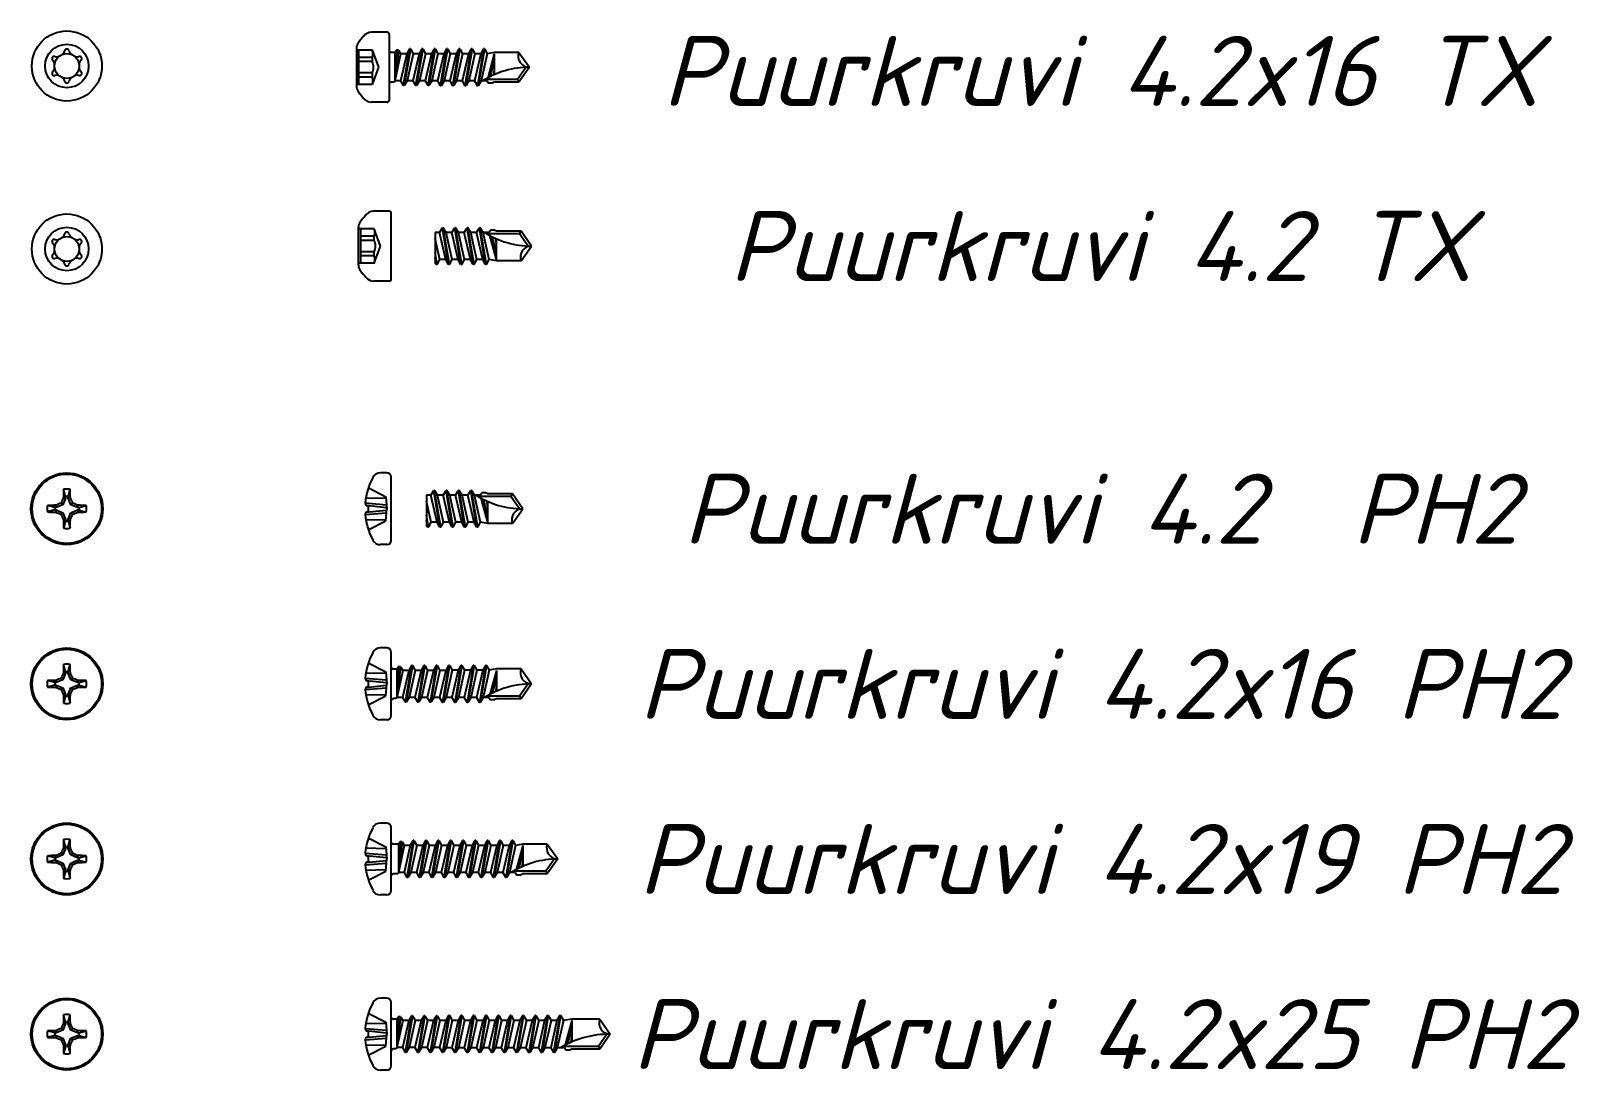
# Model space of a CAD drawing. Header units: millimetres. Extents: x -29692 to 34729, y -8412 to 43293.
# Drawn here: x -16569 to -16392.1, y 3672.6 to 3791.3 of the extents above; entities that cross this region are included whole.
import ezdxf

# ---------------------------------------------------------------- set-up
doc = ezdxf.new("R2010")
doc.units = ezdxf.units.MM
doc.layers.add('_0_004_Текст_01', color=7, linetype='Continuous', lineweight=18)
doc.styles.add('Malmerk_DZ_4', font='isocpeui.ttf', dxfattribs={"height": 4})

# ---------------------------------------------------------------- blocks, each defined once
blk = doc.blocks.new('*U1018')
at = {"color": 0, "linetype": 'ByBlock', "lineweight": -2}
for p, q in [((-0.25, 4), (-2.03, 4)), ((0, -3.75), (0, 3.75)), ((-3.75, -2.15), (-3.75, 2.15)), ((5.51, 1.54), (5.83, 2.1)), ((6.54, -2.1), (5.83, 2.1)), ((5.93, 2.1), (5.83, 2.1)), ((6.64, -2.1), (5.93, 2.1)), ((6.26, 1.54), (5.93, 2.1)), ((6.92, 1.54), (7.24, 2.1)), ((7.95, -2.1), (7.24, 2.1)), ((7.34, 2.1), (7.24, 2.1)), ((8.05, -2.1), (7.34, 2.1)), ((7.67, 1.54), (7.34, 2.1)), ((8.33, 1.54), (8.65, 2.1)), ((9.36, -2.1), (8.65, 2.1)), ((8.75, 2.1), (8.65, 2.1)), ((9.46, -2.1), (8.75, 2.1)), ((9.08, 1.54), (8.75, 2.1)), ((9.74, 1.54), (10.06, 2.1)), ((10.16, 2.1), (10.06, 2.1)), ((10.77, -2.1), (10.06, 2.1)), ((10.87, -2.1), (10.16, 2.1)), ((10.49, 1.54), (10.16, 2.1)), ((11.15, 1.54), (11.31, 1.82)), ((11.74, 1.82), (11.31, 1.82)), ((12, 1.69), (11.74, 1.82)), ((5.51, 1.54), (5, 1.54)), ((5, 1.54), (5, -1.88)), ((5.2, 0), (5, 0.87)), ((5.55, -1.54), (5.2, 0)), ((6.22, -1.54), (5.51, 1.54)), ((6.92, 1.54), (6.26, 1.54)), ((6.61, 0), (6.26, 1.54)), ((6.96, -1.54), (6.61, 0)), ((7.63, -1.54), (6.92, 1.54)), ((8.02, 0), (7.67, 1.54)), ((8.33, 1.54), (7.67, 1.54)), ((8.37, -1.54), (8.02, 0)), ((9.04, -1.54), (8.33, 1.54)), ((9.74, 1.54), (9.08, 1.54)), ((9.43, 0), (9.08, 1.54)), ((9.78, -1.54), (9.43, 0)), ((10.45, -1.54), (9.74, 1.54)), ((11.15, 1.54), (10.49, 1.54)), ((10.84, 0), (10.49, 1.54)), ((11.19, -1.54), (10.84, 0)), ((14.65, 1.39), (10.94, 1.39)), ((12, -1.53), (11.24, 1.22)), ((12, -0.74), (11.51, 1.07)), ((12, 0.25), (11.89, 0.89)), ((14.81, 1.69), (12, 1.69)), ((12, -1.53), (12, 0.84)), ((14.65, 1.39), (14.81, 1.69)), ((15.63, 0), (14.65, 1.39)), ((16, 0), (14.81, 1.69)), ((14.81, -1.69), (16, 0)), ((5.23, -2.1), (5, -0.74)), ((5.13, -2.1), (5, -1.33)), ((5.23, -2.1), (5.55, -1.54)), ((6.22, -1.54), (5.55, -1.54)), ((6.54, -2.1), (6.22, -1.54)), ((6.64, -2.1), (6.96, -1.54)), ((7.63, -1.54), (6.96, -1.54)), ((7.95, -2.1), (7.63, -1.54)), ((8.05, -2.1), (8.37, -1.54)), ((9.04, -1.54), (8.37, -1.54)), ((9.36, -2.1), (9.04, -1.54)), ((9.46, -2.1), (9.78, -1.54)), ((10.45, -1.54), (9.78, -1.54)), ((10.77, -2.1), (10.45, -1.54)), ((10.87, -2.1), (11.19, -1.54)), ((12, -1.69), (11.19, -1.54)), ((14.81, -1.69), (12, -1.69)), ((5.13, -2.1), (5, -1.88)), ((5.23, -2.1), (5.13, -2.1)), ((6.64, -2.1), (6.54, -2.1)), ((8.05, -2.1), (7.95, -2.1)), ((9.46, -2.1), (9.36, -2.1)), ((10.87, -2.1), (10.77, -2.1)), ((-0.25, -4), (-2.03, -4))]:
    blk.add_line(p, q, dxfattribs=at)
at = {"color": 0, "linetype": 'ByBlock', "lineweight": -2, "ltscale": 0.3}
for p, q in [((-1.95, 1.97), (-3.75, 1.97)), ((-3.5, -1.97), (-3.5, 1.97)), ((-1.23, 0), (-1.95, 1.97)), ((-1.95, 1.12), (-3.5, 1.12)), ((-1.95, 0.64), (-3.5, 0.64)), ((-1.95, 0.64), (-1.95, 1.12)), ((-1.95, -1.97), (-1.23, 0)), ((-1.95, -0.64), (-3.5, -0.64)), ((-1.95, -1.12), (-3.5, -1.12)), ((-1.95, -1.12), (-1.95, -0.64)), ((-1.95, -1.97), (-3.75, -1.97))]:
    blk.add_line(p, q, dxfattribs=at)
at = {"color": 0, "linetype": 'ByBlock', "lineweight": -2}
for centre, radius, start, end in [((19.43, -14.91), 28.99, 140.4493, 142.4273), ((-1.98, 2.81), 1.19, 92.302, 141.9042), ((-0.25, 3.75), 0.25, 0, 90), ((-2.75, 2.15), 1, 142.4273, 180), ((15.98, 9.83), 9.83, 237.4881, 270.1078), ((15.99, -1.26), 1.26, 89.6554, 200.0267), ((-2.75, -2.15), 1, 180, 217.5727), ((19.43, 14.91), 28.99, 217.5727, 219.5507), ((-1.98, -2.81), 1.19, 218.0958, 267.698), ((-0.25, -3.75), 0.25, 270, 0)]:
    blk.add_arc(centre, radius, start, end, dxfattribs=at)
at = {"color": 0, "linetype": 'ByBlock', "lineweight": -2, "ltscale": 0.3}
for centre, radius, start, end in [((-3.12, 1.55), 1.25, 340, 20), ((-3.19, 0), 1.4, 332.7652, 27.2348), ((-3.12, -1.55), 1.25, 340, 20)]:
    blk.add_arc(centre, radius, start, end, dxfattribs=at)
blk = doc.blocks.new('*U1019')
at = {"color": 0, "linetype": 'ByBlock', "lineweight": -2}
for p, q in [((-0.5, 4.1), (-1.24, 4.1)), ((0, -3.6), (0, 3.6)), ((4.52, 1.54), (4.84, 2.1)), ((5.55, -2.1), (4.84, 2.1)), ((4.94, 2.1), (4.84, 2.1)), ((5.65, -2.1), (4.94, 2.1)), ((5.26, 1.54), (4.94, 2.1)), ((5.93, 1.54), (6.25, 2.1)), ((6.96, -2.1), (6.25, 2.1)), ((6.35, 2.1), (6.25, 2.1)), ((7.06, -2.1), (6.35, 2.1)), ((6.67, 1.54), (6.35, 2.1)), ((7.34, 1.54), (7.66, 2.1)), ((8.37, -2.1), (7.66, 2.1)), ((7.76, 2.1), (7.66, 2.1)), ((8.47, -2.1), (7.76, 2.1)), ((8.08, 1.54), (7.76, 2.1)), ((8.75, 1.54), (9.07, 2.1)), ((9.17, 2.1), (9.07, 2.1)), ((9.78, -2.1), (9.07, 2.1)), ((9.88, -2.1), (9.17, 2.1)), ((9.49, 1.54), (9.17, 2.1)), ((10.16, 1.54), (10.32, 1.82)), ((10.74, 1.82), (10.32, 1.82)), ((11.01, 1.69), (10.74, 1.82)), ((-2.63, 0.37), (-2.63, -0.37)), ((4.52, 1.54), (4.01, 1.54)), ((4.01, 1.54), (4.01, -1.88)), ((4.21, 0), (4.01, 0.87)), ((4.56, -1.54), (4.21, 0)), ((5.22, -1.54), (4.52, 1.54)), ((5.93, 1.54), (5.26, 1.54)), ((5.62, 0), (5.26, 1.54)), ((5.97, -1.54), (5.62, 0)), ((6.63, -1.54), (5.93, 1.54)), ((7.03, 0), (6.67, 1.54)), ((7.34, 1.54), (6.67, 1.54)), ((7.38, -1.54), (7.03, 0)), ((8.04, -1.54), (7.34, 1.54)), ((8.75, 1.54), (8.08, 1.54)), ((8.44, 0), (8.08, 1.54)), ((8.79, -1.54), (8.44, 0)), ((9.45, -1.54), (8.75, 1.54)), ((10.16, 1.54), (9.49, 1.54)), ((9.85, 0), (9.49, 1.54)), ((10.2, -1.54), (9.85, 0)), ((13.66, 1.39), (9.95, 1.39)), ((11.01, -1.53), (10.25, 1.22)), ((11.01, -0.74), (10.52, 1.07)), ((11.01, 0.25), (10.9, 0.89)), ((13.82, 1.69), (11.01, 1.69)), ((11.01, -1.53), (11.01, 0.84)), ((13.66, 1.39), (13.82, 1.69)), ((14.64, 0), (13.66, 1.39)), ((15.01, 0), (13.82, 1.69)), ((13.82, -1.69), (15.01, 0)), ((4.24, -2.1), (4.01, -0.74)), ((4.14, -2.1), (4.01, -1.33)), ((4.24, -2.1), (4.56, -1.54)), ((5.22, -1.54), (4.56, -1.54)), ((5.55, -2.1), (5.22, -1.54)), ((5.65, -2.1), (5.97, -1.54)), ((6.63, -1.54), (5.97, -1.54)), ((6.96, -2.1), (6.63, -1.54)), ((7.06, -2.1), (7.38, -1.54)), ((8.04, -1.54), (7.38, -1.54)), ((8.37, -2.1), (8.04, -1.54)), ((8.47, -2.1), (8.79, -1.54)), ((9.45, -1.54), (8.79, -1.54)), ((9.78, -2.1), (9.45, -1.54)), ((9.88, -2.1), (10.2, -1.54)), ((11.01, -1.69), (10.2, -1.54)), ((13.82, -1.69), (11.01, -1.69)), ((4.14, -2.1), (4.01, -1.88)), ((4.24, -2.1), (4.14, -2.1)), ((5.65, -2.1), (5.55, -2.1)), ((7.06, -2.1), (6.96, -2.1)), ((8.47, -2.1), (8.37, -2.1)), ((9.88, -2.1), (9.78, -2.1)), ((-0.5, -4.1), (-1.24, -4.1))]:
    blk.add_line(p, q, dxfattribs=at)
at = {"color": 0, "linetype": 'ByBlock', "lineweight": -2, "ltscale": 0.3}
for p, q in [((-2.63, 2.41), (-0.63, 1.38)), ((-3, 0.66), (-0.56, 0.46)), ((-2.92, 1.26), (-0.61, 1.21)), ((-2.9, 0.4), (-0.54, 0.16)), ((-0.63, 1.38), (-0.53, 0)), ((-0.63, -1.38), (-0.53, 0)), ((-3, -0.66), (-0.56, -0.46)), ((-2.92, -1.26), (-0.61, -1.21)), ((-2.9, -0.4), (-0.54, -0.16)), ((-2.63, -2.41), (-0.63, -1.38))]:
    blk.add_line(p, q, dxfattribs=at)
at = {"color": 0, "linetype": 'ByBlock', "lineweight": -2, "flags": 128}
for points in [[(-2.9, 0.4), (-2.87, 0.39), (-2.85, 0.39), (-2.82, 0.39), (-2.78, 0.38), (-2.75, 0.38), (-2.71, 0.38), (-2.67, 0.37), (-2.63, 0.37)], [(-2.63, -0.37), (-2.67, -0.37), (-2.71, -0.38), (-2.75, -0.38), (-2.78, -0.38), (-2.82, -0.39), (-2.85, -0.39), (-2.87, -0.39), (-2.9, -0.4)]]:
    blk.add_lwpolyline(points, dxfattribs=at)
at = {"color": 0, "linetype": 'ByBlock', "lineweight": -2}
for centre, radius, start, end in [((4.44, 0), 7.46, 151.3405, 174.9519), ((-1.24, 3.1), 1, 90, 151.3405), ((-0.5, 3.6), 0.5, 0, 90), ((-2.51, 0.69), 0.485, 183.6593, 217.0848), ((14.99, 9.83), 9.83, 237.4881, 270.1078), ((15, -1.26), 1.26, 89.6554, 200.0267), ((-2.51, -0.69), 0.485, 142.9152, 176.3407), ((4.44, 0), 7.46, 185.0481, 208.6595), ((-1.24, -3.1), 1, 208.6595, 270), ((-0.5, -3.6), 0.5, 270, 0)]:
    blk.add_arc(centre, radius, start, end, dxfattribs=at)
blk = doc.blocks.new('*U1021')
at = {"color": 0, "linetype": 'ByBlock', "lineweight": -2}
for p, q in [((-0.14, 1.38), (-0.37, 2.22)), ((-1.38, 0.14), (-2.22, 0.37)), ((-1.21, 0.14), (-1.38, 0.14)), ((-1.21, 0.14), (-1.26, 0.4)), ((-0.46, 0.46), (-1.21, 0.14)), ((-0.46, 0.46), (-0.66, 0.66)), ((-0.14, 1.21), (-0.46, 0.46)), ((-0.14, 1.21), (-0.4, 1.26)), ((-0.14, 1.38), (-0.14, 1.21)), ((0.14, 1.21), (0.14, 1.38)), ((0.14, 1.21), (0.4, 1.26)), ((0.46, 0.46), (0.14, 1.21)), ((0.46, 0.46), (0.66, 0.66)), ((1.21, 0.14), (0.46, 0.46)), ((1.21, 0.14), (1.26, 0.4)), ((1.38, 0.14), (1.21, 0.14)), ((1.38, 0.14), (2.22, 0.37)), ((-1.38, -0.14), (-2.22, -0.37)), ((-1.38, -0.14), (-1.21, -0.14)), ((-1.21, -0.14), (-1.26, -0.4)), ((-1.21, -0.14), (-0.46, -0.46)), ((-0.46, -0.46), (-0.66, -0.66)), ((-0.46, -0.46), (-0.14, -1.21)), ((-0.14, -1.21), (-0.4, -1.26)), ((-0.14, -1.21), (-0.14, -1.38)), ((0.14, -1.21), (0.46, -0.46)), ((0.14, -1.21), (0.4, -1.26)), ((0.14, -1.38), (0.14, -1.21)), ((0.14, -1.38), (0.37, -2.22)), ((0.46, -0.46), (1.21, -0.14)), ((0.46, -0.46), (0.66, -0.66)), ((1.21, -0.14), (1.26, -0.4)), ((1.21, -0.14), (1.38, -0.14))]:
    blk.add_line(p, q, dxfattribs=at)
at = {"color": 0, "linetype": 'ByBlock', "lineweight": -2, "flags": 128}
for points in [[(0.14, 1.38), (0.26, 1.8), (0.37, 2.22)], [(-0.14, -1.38), (-0.26, -1.8), (-0.37, -2.22)], [(1.38, -0.14), (1.8, -0.26), (2.22, -0.37)]]:
    blk.add_lwpolyline(points, dxfattribs=at)
at = {"color": 0, "linetype": 'ByBlock', "lineweight": -2}
for radius in [4.1, 3.96]:
    blk.add_circle((0, 0), radius, dxfattribs=at)
for centre, radius, start, end in [((53.19, 0.13), 53.6, 177.7657, 178.7884), ((0, 0), 2.25, 80.5721, 99.4279), ((-53.19, 0.13), 53.6, 1.2116, 2.2343), ((0, 0), 2.25, 170.5721, 189.4279), ((-0.13, -53.19), 53.6, 91.2116, 92.2343), ((0, 0), 1.39, 174.0274, 185.9726), ((22.37, -54.04), 59.34, 112.8358, 113.4727), ((54.04, -22.37), 59.34, 156.5273, 157.1642), ((0, 0), 1.39, 84.0274, 95.9726), ((-54.04, -22.37), 59.34, 22.8358, 23.4727), ((-22.37, -54.04), 59.34, 66.5273, 67.1642), ((0.13, -53.19), 53.6, 87.7657, 88.7884), ((0, 0), 1.39, 354.0274, 5.9726), ((0, 0), 2.25, 350.5721, 9.4279), ((-0.13, 53.19), 53.6, 267.7657, 268.7884), ((22.37, 54.04), 59.34, 246.5273, 247.1642), ((54.04, 22.37), 59.34, 202.8358, 203.4727), ((53.19, -0.13), 53.6, 181.2116, 182.2343), ((0, 0), 1.39, 264.0274, 275.9726), ((-53.19, -0.13), 53.6, 357.7657, 358.7884), ((-54.04, 22.37), 59.34, 336.5273, 337.1642), ((-22.37, 54.04), 59.34, 292.8358, 293.4727), ((0.13, 53.19), 53.6, 271.2116, 272.2343), ((0, 0), 2.25, 260.5721, 279.4279)]:
    blk.add_arc(centre, radius, start, end, dxfattribs=at)
blk = doc.blocks.new('*U1020')
at = {"color": 0, "linetype": 'ByBlock', "lineweight": -2}
for p, q in [((-0.5, 4.1), (-1.24, 4.1)), ((0, -3.6), (0, 3.6)), ((1.06, 1.96), (0.64, -1.54)), ((0.8, 1.96), (0.64, -1.54)), ((0.8, 1.96), (0.64, 1.68)), ((1.06, 1.96), (0.8, 1.96)), ((1.06, 1.96), (1.3, 1.54)), ((2.31, 2.1), (1.6, -2.1)), ((2.41, 2.1), (1.7, -2.1)), ((2.31, 2.1), (1.99, 1.54)), ((2.41, 2.1), (2.31, 2.1)), ((2.41, 2.1), (2.73, 1.54)), ((3.72, 2.1), (3.01, -2.1)), ((3.82, 2.1), (3.11, -2.1)), ((3.72, 2.1), (3.4, 1.54)), ((3.82, 2.1), (3.72, 2.1)), ((3.82, 2.1), (4.14, 1.54)), ((5.13, 2.1), (4.42, -2.1)), ((5.23, 2.1), (4.52, -2.1)), ((5.13, 2.1), (4.81, 1.54)), ((5.23, 2.1), (5.13, 2.1)), ((5.23, 2.1), (5.55, 1.54)), ((6.54, 2.11), (5.83, -2.11)), ((6.64, 2.11), (5.93, -2.11)), ((6.54, 2.11), (6.22, 1.54)), ((6.64, 2.11), (6.54, 2.11)), ((6.64, 2.11), (6.96, 1.55)), ((7.95, 2.11), (7.24, -2.11)), ((8.05, 2.11), (7.34, -2.11)), ((7.95, 2.11), (7.63, 1.55)), ((8.05, 2.11), (7.95, 2.11)), ((8.05, 2.11), (8.37, 1.55)), ((9.36, 2.11), (8.65, -2.11)), ((9.46, 2.11), (8.75, -2.11)), ((9.36, 2.11), (9.04, 1.55)), ((9.46, 2.11), (9.36, 2.11)), ((9.46, 2.11), (9.78, 1.55)), ((10.77, 2.11), (10.06, -2.11)), ((10.87, 2.11), (10.16, -2.11)), ((10.77, 2.11), (10.45, 1.55)), ((10.87, 2.11), (10.77, 2.11)), ((10.87, 2.11), (11.19, 1.55)), ((-2.63, 0.37), (-2.63, -0.37)), ((0.64, 1.68), (0.2, 1.68)), ((0.64, 1.68), (0.64, -1.54)), ((1.3, 1.54), (0.64, -1.54)), ((1.99, 1.54), (1.28, -1.54)), ((1.99, 1.54), (1.32, 1.54)), ((2.73, 1.54), (2.38, 0)), ((3.4, 1.54), (2.69, -1.54)), ((3.4, 1.54), (2.73, 1.54)), ((4.14, 1.54), (3.79, 0)), ((4.81, 1.54), (4.1, -1.54)), ((4.81, 1.54), (4.14, 1.54)), ((5.55, 1.54), (5.2, 0)), ((6.22, 1.54), (5.51, -1.54)), ((6.22, 1.54), (5.55, 1.54)), ((6.61, 0), (6.26, -1.55)), ((6.96, 1.55), (6.61, 0)), ((7.63, 1.55), (6.92, -1.55)), ((7.63, 1.55), (6.96, 1.55)), ((8.02, 0), (7.67, -1.55)), ((8.37, 1.55), (8.02, 0)), ((9.04, 1.55), (8.33, -1.55)), ((9.04, 1.55), (8.37, 1.55)), ((9.43, 0), (9.08, -1.55)), ((9.78, 1.55), (9.43, 0)), ((10.45, 1.55), (9.74, -1.55)), ((10.45, 1.55), (9.78, 1.55)), ((10.84, 0), (10.49, -1.55)), ((11.19, 1.55), (10.84, 0)), ((12, 1.7), (11.19, 1.55)), ((12, 1.54), (11.24, -1.23)), ((12, 0.74), (11.51, -1.08)), ((14.81, 1.7), (12, 1.7)), ((12, 1.54), (12, -0.85)), ((15.63, 0), (14.65, -1.4)), ((14.81, 1.7), (16, 0)), ((16, 0), (14.81, -1.7)), ((0.55, -1.68), (0.2, -1.68)), ((0.64, -1.54), (0.55, -1.68)), ((1.28, -1.54), (0.62, -1.54)), ((1.28, -1.54), (1.6, -2.1)), ((2.03, -1.54), (1.7, -2.1)), ((2.38, 0), (2.03, -1.54)), ((2.69, -1.54), (2.03, -1.54)), ((2.69, -1.54), (3.01, -2.1)), ((3.44, -1.54), (3.11, -2.1)), ((3.79, 0), (3.44, -1.54)), ((4.1, -1.54), (3.44, -1.54)), ((4.1, -1.54), (4.42, -2.1)), ((4.85, -1.54), (4.52, -2.1)), ((5.2, 0), (4.85, -1.54)), ((5.51, -1.54), (4.85, -1.54)), ((5.51, -1.54), (5.83, -2.11)), ((6.26, -1.55), (5.93, -2.11)), ((6.92, -1.55), (6.26, -1.55)), ((6.92, -1.55), (7.24, -2.11)), ((7.67, -1.55), (7.34, -2.11)), ((8.33, -1.55), (7.67, -1.55)), ((8.33, -1.55), (8.65, -2.11)), ((9.08, -1.55), (8.75, -2.11)), ((9.74, -1.55), (9.08, -1.55)), ((9.74, -1.55), (10.06, -2.11)), ((10.49, -1.55), (10.16, -2.11)), ((11.15, -1.55), (10.49, -1.55)), ((14.65, -1.4), (10.94, -1.4)), ((11.15, -1.55), (11.31, -1.83)), ((12, -1.7), (11.74, -1.83)), ((12, -0.25), (11.89, -0.9)), ((14.81, -1.7), (12, -1.7)), ((14.65, -1.4), (14.81, -1.7)), ((1.7, -2.1), (1.6, -2.1)), ((3.11, -2.1), (3.01, -2.1)), ((4.52, -2.1), (4.42, -2.1)), ((5.93, -2.11), (5.83, -2.11)), ((7.34, -2.11), (7.24, -2.11)), ((8.75, -2.11), (8.65, -2.11)), ((10.16, -2.11), (10.06, -2.11)), ((11.74, -1.83), (11.31, -1.83)), ((-0.5, -4.1), (-1.24, -4.1))]:
    blk.add_line(p, q, dxfattribs=at)
at = {"color": 0, "linetype": 'ByBlock', "lineweight": -2, "ltscale": 0.3}
for p, q in [((-2.63, 2.41), (-0.63, 1.38)), ((-3, 0.66), (-0.56, 0.46)), ((-2.92, 1.26), (-0.61, 1.21)), ((-2.9, 0.4), (-0.54, 0.16)), ((-0.63, 1.38), (-0.53, 0)), ((-0.63, -1.38), (-0.53, 0)), ((-3, -0.66), (-0.56, -0.46)), ((-2.92, -1.26), (-0.61, -1.21)), ((-2.9, -0.4), (-0.54, -0.16)), ((-2.63, -2.41), (-0.63, -1.38))]:
    blk.add_line(p, q, dxfattribs=at)
at = {"color": 0, "linetype": 'ByBlock', "lineweight": -2, "flags": 128}
for points in [[(-2.9, 0.4), (-2.87, 0.39), (-2.85, 0.39), (-2.82, 0.39), (-2.78, 0.38), (-2.75, 0.38), (-2.71, 0.38), (-2.67, 0.37), (-2.63, 0.37)], [(-2.63, -0.37), (-2.67, -0.37), (-2.71, -0.38), (-2.75, -0.38), (-2.78, -0.38), (-2.82, -0.39), (-2.85, -0.39), (-2.87, -0.39), (-2.9, -0.4)]]:
    blk.add_lwpolyline(points, dxfattribs=at)
at = {"color": 0, "linetype": 'ByBlock', "lineweight": -2}
for centre, radius, start, end in [((4.44, 0), 7.46, 151.3405, 174.9519), ((-1.24, 3.1), 1, 90, 151.3405), ((-0.5, 3.6), 0.5, 0, 90), ((0.2, 1.89), 0.2, 180, 270), ((-2.51, 0.69), 0.485, 183.6593, 217.0848), ((16, 1.27), 1.27, 160, 270), ((-2.51, -0.69), 0.485, 142.9152, 176.3407), ((4.44, 0), 7.46, 185.0481, 208.6595), ((0.2, -1.89), 0.2, 90, 180), ((16, -9.84), 9.84, 90, 122.6034), ((-1.24, -3.1), 1, 208.6595, 270), ((-0.5, -3.6), 0.5, 270, 0)]:
    blk.add_arc(centre, radius, start, end, dxfattribs=at)
blk = doc.blocks.new('Puurkruvi 4.2x19 PH2')
at = {"color": 0, "linetype": 'ByBlock', "lineweight": -2}
for p, q in [((-0.5, 4.1), (-1.24, 4.1)), ((0, -3.6), (0, 3.6)), ((1.24, 1.96), (0.82, -1.54)), ((0.98, 1.96), (0.82, -1.54)), ((0.98, 1.96), (0.82, 1.69)), ((1.24, 1.96), (0.98, 1.96)), ((1.24, 1.96), (1.48, 1.54)), ((2.49, 2.1), (1.78, -2.1)), ((2.59, 2.1), (1.88, -2.1)), ((2.49, 2.1), (2.17, 1.54)), ((2.59, 2.1), (2.49, 2.1)), ((2.59, 2.1), (2.91, 1.54)), ((3.9, 2.1), (3.19, -2.1)), ((4, 2.1), (3.29, -2.1)), ((3.9, 2.1), (3.58, 1.54)), ((4, 2.1), (3.9, 2.1)), ((4, 2.1), (4.32, 1.54)), ((5.31, 2.1), (4.6, -2.1)), ((5.41, 2.1), (4.7, -2.1)), ((5.31, 2.1), (4.99, 1.54)), ((5.41, 2.1), (5.31, 2.1)), ((5.41, 2.1), (5.73, 1.54)), ((6.72, 2.11), (6.01, -2.11)), ((6.82, 2.11), (6.11, -2.11)), ((6.72, 2.11), (6.4, 1.54)), ((6.82, 2.11), (6.72, 2.11)), ((6.82, 2.11), (7.14, 1.55)), ((8.13, 2.11), (7.42, -2.11)), ((8.23, 2.11), (7.52, -2.11)), ((8.13, 2.11), (7.81, 1.55)), ((8.23, 2.11), (8.13, 2.11)), ((8.23, 2.11), (8.55, 1.55)), ((9.54, 2.11), (8.83, -2.11)), ((9.64, 2.11), (8.93, -2.11)), ((9.54, 2.11), (9.22, 1.55)), ((9.64, 2.11), (9.54, 2.11)), ((9.64, 2.11), (9.96, 1.55)), ((10.95, 2.11), (10.24, -2.11)), ((11.05, 2.11), (10.34, -2.11)), ((10.95, 2.11), (10.63, 1.55)), ((11.05, 2.11), (10.95, 2.11)), ((11.05, 2.11), (11.37, 1.55)), ((12.36, 2.11), (11.65, -2.11)), ((12.46, 2.11), (11.75, -2.11)), ((12.36, 2.11), (12.04, 1.55)), ((12.46, 2.11), (12.36, 2.11)), ((12.46, 2.11), (12.78, 1.55)), ((13.77, 2.11), (13.06, -2.11)), ((13.87, 2.11), (13.16, -2.11)), ((13.77, 2.11), (13.45, 1.55)), ((13.87, 2.11), (13.77, 2.11)), ((13.87, 2.11), (14.19, 1.55)), ((-2.63, 0.37), (-2.63, -0.37)), ((0.82, 1.69), (0.2, 1.69)), ((0.82, 1.69), (0.82, -1.54)), ((1.48, 1.54), (0.82, -1.54)), ((2.17, 1.54), (1.46, -1.54)), ((2.17, 1.54), (1.48, 1.54)), ((2.91, 1.54), (2.21, -1.54)), ((3.58, 1.54), (2.87, -1.54)), ((3.58, 1.54), (2.91, 1.54)), ((4.32, 1.54), (3.62, -1.54)), ((4.99, 1.54), (4.28, -1.54)), ((4.99, 1.54), (4.32, 1.54)), ((5.73, 1.54), (5.03, -1.54)), ((6.4, 1.54), (5.69, -1.54)), ((6.4, 1.54), (5.73, 1.54)), ((7.14, 1.55), (6.44, -1.55)), ((7.81, 1.55), (7.1, -1.55)), ((7.81, 1.55), (7.14, 1.55)), ((8.55, 1.55), (7.85, -1.55)), ((9.22, 1.55), (8.51, -1.55)), ((9.22, 1.55), (8.55, 1.55)), ((9.96, 1.55), (9.26, -1.55)), ((10.63, 1.55), (9.92, -1.55)), ((10.63, 1.55), (9.96, 1.55)), ((11.37, 1.55), (10.67, -1.55)), ((12.04, 1.55), (11.33, -1.55)), ((12.04, 1.55), (11.37, 1.55)), ((12.78, 1.55), (12.08, -1.55)), ((13.45, 1.55), (12.74, -1.55)), ((13.45, 1.55), (12.78, 1.55)), ((13.84, 0), (13.49, -1.55)), ((14.19, 1.55), (13.84, 0)), ((15, 1.7), (14.19, 1.55)), ((15, 1.54), (14.24, -1.23)), ((15, 0.74), (14.51, -1.08)), ((17.81, 1.7), (15, 1.7)), ((15, 1.54), (15, -0.85)), ((18.63, 0), (17.65, -1.4)), ((17.81, 1.7), (19, 0)), ((19, 0), (17.81, -1.7)), ((0.73, -1.68), (0.2, -1.68)), ((0.82, -1.54), (0.73, -1.68)), ((1.46, -1.54), (0.82, -1.54)), ((1.46, -1.54), (1.78, -2.1)), ((2.21, -1.54), (1.88, -2.1)), ((2.87, -1.54), (2.21, -1.54)), ((2.87, -1.54), (3.19, -2.1)), ((3.62, -1.54), (3.29, -2.1)), ((4.28, -1.54), (3.62, -1.54)), ((4.28, -1.54), (4.6, -2.1)), ((5.03, -1.54), (4.7, -2.1)), ((5.69, -1.54), (5.03, -1.54)), ((5.69, -1.54), (6.01, -2.11)), ((6.44, -1.55), (6.11, -2.11)), ((7.1, -1.55), (6.44, -1.55)), ((7.1, -1.55), (7.42, -2.11)), ((7.85, -1.55), (7.52, -2.11)), ((8.51, -1.55), (7.85, -1.55)), ((8.51, -1.55), (8.83, -2.11)), ((9.26, -1.55), (8.93, -2.11)), ((9.92, -1.55), (9.26, -1.55)), ((9.92, -1.55), (10.24, -2.11)), ((10.67, -1.55), (10.34, -2.11)), ((11.33, -1.55), (10.67, -1.55)), ((11.33, -1.55), (11.65, -2.11)), ((12.08, -1.55), (11.75, -2.11)), ((12.74, -1.55), (12.08, -1.55)), ((12.74, -1.55), (13.06, -2.11)), ((13.49, -1.55), (13.16, -2.11)), ((14.15, -1.55), (13.49, -1.55)), ((17.65, -1.4), (13.94, -1.4)), ((14.15, -1.55), (14.31, -1.83)), ((15, -1.7), (14.74, -1.83)), ((15, -0.25), (14.89, -0.9)), ((17.81, -1.7), (15, -1.7)), ((17.65, -1.4), (17.81, -1.7)), ((1.88, -2.1), (1.78, -2.1)), ((3.29, -2.1), (3.19, -2.1)), ((4.7, -2.1), (4.6, -2.1)), ((6.11, -2.11), (6.01, -2.11)), ((7.52, -2.11), (7.42, -2.11)), ((8.93, -2.11), (8.83, -2.11)), ((10.34, -2.11), (10.24, -2.11)), ((11.75, -2.11), (11.65, -2.11)), ((13.16, -2.11), (13.06, -2.11)), ((14.74, -1.83), (14.31, -1.83)), ((-0.5, -4.1), (-1.24, -4.1))]:
    blk.add_line(p, q, dxfattribs=at)
at = {"color": 0, "linetype": 'ByBlock', "lineweight": -2, "ltscale": 0.3}
for p, q in [((-2.63, 2.41), (-0.63, 1.38)), ((-3, 0.66), (-0.56, 0.46)), ((-2.92, 1.26), (-0.61, 1.21)), ((-2.9, 0.4), (-0.54, 0.16)), ((-0.63, 1.38), (-0.53, 0)), ((-0.63, -1.38), (-0.53, 0)), ((-3, -0.66), (-0.56, -0.46)), ((-2.92, -1.26), (-0.61, -1.21)), ((-2.9, -0.4), (-0.54, -0.16)), ((-2.63, -2.41), (-0.63, -1.38))]:
    blk.add_line(p, q, dxfattribs=at)
at = {"color": 0, "linetype": 'ByBlock', "lineweight": -2, "flags": 128}
for points in [[(-2.9, 0.4), (-2.87, 0.39), (-2.85, 0.39), (-2.82, 0.39), (-2.78, 0.38), (-2.75, 0.38), (-2.71, 0.38), (-2.67, 0.37), (-2.63, 0.37)], [(-2.63, -0.37), (-2.67, -0.37), (-2.71, -0.38), (-2.75, -0.38), (-2.78, -0.38), (-2.82, -0.39), (-2.85, -0.39), (-2.87, -0.39), (-2.9, -0.4)]]:
    blk.add_lwpolyline(points, dxfattribs=at)
at = {"color": 0, "linetype": 'ByBlock', "lineweight": -2}
for centre, radius, start, end in [((4.44, 0), 7.46, 151.3405, 174.9519), ((-1.24, 3.1), 1, 90, 151.3405), ((-0.5, 3.6), 0.5, 0, 90), ((0.2, 1.89), 0.2, 180, 270), ((-2.51, 0.69), 0.485, 183.6593, 217.0848), ((19, -9.84), 9.84, 90, 122.6034), ((19, 1.27), 1.27, 160, 270), ((-2.51, -0.69), 0.485, 142.9152, 176.3407), ((4.44, 0), 7.46, 185.0481, 208.6595), ((0.2, -1.89), 0.2, 90, 180), ((-1.24, -3.1), 1, 208.6595, 270), ((-0.5, -3.6), 0.5, 270, 0)]:
    blk.add_arc(centre, radius, start, end, dxfattribs=at)
blk = doc.blocks.new('Puurkruvi 4.2x25 PH2')
at = {"color": 0, "linetype": 'ByBlock', "lineweight": -2}
for p, q in [((-0.5, 4.1), (-1.24, 4.1)), ((0, -3.6), (0, 3.6)), ((1.06, 1.96), (0.64, -1.54)), ((0.8, 1.96), (0.64, -1.54)), ((0.8, 1.96), (0.64, 1.69)), ((1.06, 1.96), (0.8, 1.96)), ((1.06, 1.96), (1.3, 1.54)), ((2.31, 2.1), (1.6, -2.1)), ((2.41, 2.1), (1.7, -2.1)), ((2.31, 2.1), (1.99, 1.54)), ((2.41, 2.1), (2.31, 2.1)), ((2.41, 2.1), (2.73, 1.54)), ((3.72, 2.1), (3.01, -2.1)), ((3.82, 2.1), (3.11, -2.1)), ((3.72, 2.1), (3.4, 1.54)), ((3.82, 2.1), (3.72, 2.1)), ((3.82, 2.1), (4.14, 1.54)), ((5.13, 2.1), (4.42, -2.1)), ((5.23, 2.1), (4.52, -2.1)), ((5.13, 2.1), (4.81, 1.54)), ((5.23, 2.1), (5.13, 2.1)), ((5.23, 2.1), (5.55, 1.54)), ((6.54, 2.11), (5.83, -2.11)), ((6.64, 2.11), (5.93, -2.11)), ((6.54, 2.11), (6.22, 1.54)), ((6.64, 2.11), (6.54, 2.11)), ((6.64, 2.11), (6.96, 1.55)), ((7.95, 2.11), (7.24, -2.11)), ((8.05, 2.11), (7.34, -2.11)), ((7.95, 2.11), (7.63, 1.55)), ((8.05, 2.11), (7.95, 2.11)), ((8.05, 2.11), (8.37, 1.55)), ((9.36, 2.11), (8.65, -2.11)), ((9.46, 2.11), (8.75, -2.11)), ((9.36, 2.11), (9.04, 1.55)), ((9.46, 2.11), (9.36, 2.11)), ((9.46, 2.11), (9.78, 1.55)), ((10.77, 2.11), (10.06, -2.11)), ((10.87, 2.11), (10.16, -2.11)), ((10.77, 2.11), (10.45, 1.55)), ((10.87, 2.11), (10.77, 2.11)), ((10.87, 2.11), (11.19, 1.55)), ((12.18, 2.11), (11.47, -2.11)), ((12.28, 2.11), (11.57, -2.11)), ((12.18, 2.11), (11.86, 1.55)), ((12.28, 2.11), (12.18, 2.11)), ((12.28, 2.11), (12.6, 1.55)), ((13.59, 2.11), (12.88, -2.11)), ((13.69, 2.11), (12.98, -2.11)), ((13.59, 2.11), (13.27, 1.55)), ((13.69, 2.11), (13.59, 2.11)), ((13.69, 2.11), (14.01, 1.55)), ((15, 2.11), (14.29, -2.11)), ((15.1, 2.11), (14.39, -2.11)), ((15, 2.11), (14.68, 1.55)), ((15.1, 2.11), (15, 2.11)), ((15.1, 2.11), (15.42, 1.55)), ((16.41, 2.11), (15.7, -2.11)), ((16.51, 2.11), (15.8, -2.11)), ((16.41, 2.11), (16.09, 1.55)), ((16.51, 2.11), (16.41, 2.11)), ((16.51, 2.11), (16.83, 1.55)), ((17.82, 2.11), (17.11, -2.11)), ((17.92, 2.11), (17.21, -2.11)), ((17.82, 2.11), (17.5, 1.55)), ((17.92, 2.11), (17.82, 2.11)), ((17.92, 2.11), (18.24, 1.55)), ((19.23, 2.11), (18.52, -2.11)), ((19.33, 2.11), (18.62, -2.11)), ((19.23, 2.11), (18.91, 1.55)), ((19.33, 2.11), (19.23, 2.11)), ((19.33, 2.11), (19.65, 1.55)), ((-2.63, 0.37), (-2.63, -0.37)), ((0.64, 1.69), (0.2, 1.69)), ((0.64, 1.69), (0.64, -1.54)), ((1.3, 1.54), (0.64, -1.54)), ((1.99, 1.54), (1.28, -1.54)), ((1.99, 1.54), (1.3, 1.54)), ((2.73, 1.54), (2.03, -1.54)), ((3.4, 1.54), (2.69, -1.54)), ((3.4, 1.54), (2.73, 1.54)), ((4.14, 1.54), (3.44, -1.54)), ((4.81, 1.54), (4.1, -1.54)), ((4.81, 1.54), (4.14, 1.54)), ((5.55, 1.54), (4.85, -1.54)), ((6.22, 1.54), (5.51, -1.54)), ((6.22, 1.54), (5.55, 1.54)), ((6.96, 1.55), (6.26, -1.55)), ((7.63, 1.55), (6.92, -1.55)), ((7.63, 1.55), (6.96, 1.55)), ((8.37, 1.55), (7.67, -1.55)), ((9.04, 1.55), (8.33, -1.55)), ((9.04, 1.55), (8.37, 1.55)), ((9.78, 1.55), (9.08, -1.55)), ((10.45, 1.55), (9.74, -1.55)), ((10.45, 1.55), (9.78, 1.55)), ((11.19, 1.55), (10.49, -1.55)), ((11.86, 1.55), (11.15, -1.55)), ((11.86, 1.55), (11.19, 1.55)), ((12.6, 1.55), (11.9, -1.55)), ((13.27, 1.55), (12.56, -1.55)), ((13.27, 1.55), (12.6, 1.55)), ((14.01, 1.55), (13.31, -1.55)), ((14.68, 1.55), (13.97, -1.55)), ((14.68, 1.55), (14.01, 1.55)), ((15.42, 1.55), (14.72, -1.55)), ((16.09, 1.55), (15.38, -1.55)), ((16.09, 1.55), (15.42, 1.55)), ((16.83, 1.55), (16.13, -1.55)), ((17.5, 1.55), (16.79, -1.55)), ((17.5, 1.55), (16.83, 1.55)), ((18.24, 1.55), (17.54, -1.55)), ((18.91, 1.55), (18.2, -1.55)), ((18.91, 1.55), (18.24, 1.55)), ((19.65, 1.55), (18.95, -1.55)), ((20.61, 1.7), (19.65, 1.55)), ((20.61, 1.54), (19.85, -1.23)), ((20.61, 0.74), (20.12, -1.08)), ((23.81, 1.7), (20.61, 1.7)), ((20.61, 1.54), (20.61, -0.85)), ((24.63, 0), (23.65, -1.4)), ((23.81, 1.7), (25, 0)), ((25, 0), (23.81, -1.7)), ((0.55, -1.69), (0.2, -1.69)), ((0.64, -1.54), (0.55, -1.69)), ((1.28, -1.54), (0.64, -1.54)), ((1.28, -1.54), (1.6, -2.1)), ((2.03, -1.54), (1.7, -2.1)), ((2.69, -1.54), (2.03, -1.54)), ((2.69, -1.54), (3.01, -2.1)), ((3.44, -1.54), (3.11, -2.1)), ((4.1, -1.54), (3.44, -1.54)), ((4.1, -1.54), (4.42, -2.1)), ((4.85, -1.54), (4.52, -2.1)), ((5.51, -1.54), (4.85, -1.54)), ((5.51, -1.54), (5.83, -2.11)), ((6.26, -1.55), (5.93, -2.11)), ((6.92, -1.55), (6.26, -1.55)), ((6.92, -1.55), (7.24, -2.11)), ((7.67, -1.55), (7.34, -2.11)), ((8.33, -1.55), (7.67, -1.55)), ((8.33, -1.55), (8.65, -2.11)), ((9.08, -1.55), (8.75, -2.11)), ((9.74, -1.55), (9.08, -1.55)), ((9.74, -1.55), (10.06, -2.11)), ((10.49, -1.55), (10.16, -2.11)), ((11.15, -1.55), (10.49, -1.55)), ((11.15, -1.55), (11.47, -2.11)), ((11.9, -1.55), (11.57, -2.11)), ((12.56, -1.55), (11.9, -1.55)), ((12.56, -1.55), (12.88, -2.11)), ((13.31, -1.55), (12.98, -2.11)), ((13.97, -1.55), (13.31, -1.55)), ((13.97, -1.55), (14.29, -2.11)), ((14.72, -1.55), (14.39, -2.11)), ((15.38, -1.55), (14.72, -1.55)), ((15.38, -1.55), (15.7, -2.11)), ((16.13, -1.55), (15.8, -2.11)), ((16.79, -1.55), (16.13, -1.55)), ((16.79, -1.55), (17.11, -2.11)), ((17.54, -1.55), (17.21, -2.11)), ((18.2, -1.55), (17.54, -1.55)), ((18.2, -1.55), (18.52, -2.11)), ((18.95, -1.55), (18.62, -2.11)), ((19.76, -1.55), (18.95, -1.55)), ((23.65, -1.4), (19.55, -1.4)), ((19.76, -1.55), (19.92, -1.83)), ((20.61, -1.7), (20.35, -1.83)), ((20.61, -0.25), (20.5, -0.9)), ((23.81, -1.7), (20.61, -1.7)), ((23.65, -1.4), (23.81, -1.7)), ((1.7, -2.1), (1.6, -2.1)), ((3.11, -2.1), (3.01, -2.1)), ((4.52, -2.1), (4.42, -2.1)), ((5.93, -2.11), (5.83, -2.11)), ((7.34, -2.11), (7.24, -2.11)), ((8.75, -2.11), (8.65, -2.11)), ((10.16, -2.11), (10.06, -2.11)), ((11.57, -2.11), (11.47, -2.11)), ((12.98, -2.11), (12.88, -2.11)), ((14.39, -2.11), (14.29, -2.11)), ((15.8, -2.11), (15.7, -2.11)), ((17.21, -2.11), (17.11, -2.11)), ((18.62, -2.11), (18.52, -2.11)), ((20.35, -1.83), (19.92, -1.83)), ((-0.5, -4.1), (-1.24, -4.1))]:
    blk.add_line(p, q, dxfattribs=at)
at = {"color": 0, "linetype": 'ByBlock', "lineweight": -2, "ltscale": 0.3}
for p, q in [((-2.63, 2.41), (-0.63, 1.38)), ((-3, 0.66), (-0.56, 0.46)), ((-2.92, 1.26), (-0.61, 1.21)), ((-2.9, 0.4), (-0.54, 0.16)), ((-0.63, 1.38), (-0.53, 0)), ((-0.63, -1.38), (-0.53, 0)), ((-3, -0.66), (-0.56, -0.46)), ((-2.92, -1.26), (-0.61, -1.21)), ((-2.9, -0.4), (-0.54, -0.16)), ((-2.63, -2.41), (-0.63, -1.38))]:
    blk.add_line(p, q, dxfattribs=at)
at = {"color": 0, "linetype": 'ByBlock', "lineweight": -2, "flags": 128}
for points in [[(-2.9, 0.4), (-2.87, 0.39), (-2.85, 0.39), (-2.82, 0.39), (-2.78, 0.38), (-2.75, 0.38), (-2.71, 0.38), (-2.67, 0.37), (-2.63, 0.37)], [(-2.63, -0.37), (-2.67, -0.37), (-2.71, -0.38), (-2.75, -0.38), (-2.78, -0.38), (-2.82, -0.39), (-2.85, -0.39), (-2.87, -0.39), (-2.9, -0.4)]]:
    blk.add_lwpolyline(points, dxfattribs=at)
at = {"color": 0, "linetype": 'ByBlock', "lineweight": -2}
for centre, radius, start, end in [((4.44, 0), 7.46, 151.3405, 174.9519), ((-1.24, 3.1), 1, 90, 151.3405), ((-0.5, 3.6), 0.5, 0, 90), ((0.2, 1.89), 0.2, 180, 270), ((-2.51, 0.69), 0.485, 183.6593, 217.0848), ((24.99, -11.19), 11.19, 89.9612, 120.5149), ((25, 1.27), 1.27, 160, 270), ((-2.51, -0.69), 0.485, 142.9152, 176.3407), ((4.44, 0), 7.46, 185.0481, 208.6595), ((0.2, -1.89), 0.2, 90, 180), ((-1.24, -3.1), 1, 208.6595, 270), ((-0.5, -3.6), 0.5, 270, 0)]:
    blk.add_arc(centre, radius, start, end, dxfattribs=at)
blk = doc.blocks.new('Puurkruvi_4.2_p')
at = {"color": 0, "linetype": 'ByBlock', "lineweight": -2}
for radius in [4, 2.48, 1.41]:
    blk.add_circle((0, 0), radius, dxfattribs=at)
for centre, radius, start, end in [((0, 1.68), 0.25, 8.0283, 171.9717), ((-1.45, 0.84), 0.25, 68.0283, 231.9717), ((-2.15, 0.13), 0.749, 356.5651, 43.3008), ((-1.19, 1.8), 0.749, 256.6992, 303.4349), ((-0.96, 1.93), 0.749, 296.5651, 343.3008), ((0.97, 1.93), 0.749, 196.6992, 243.4349), ((1.19, 1.8), 0.749, 236.5651, 283.3008), ((1.45, 0.84), 0.25, 308.0283, 111.9717), ((2.15, 0.13), 0.749, 136.6992, 183.4349), ((-1.45, -0.84), 0.25, 128.0283, 291.9717), ((-2.15, -0.13), 0.749, 316.6992, 3.4349), ((-1.19, -1.8), 0.749, 56.5651, 103.3008), ((-0.96, -1.93), 0.749, 16.6992, 63.4349), ((0, -1.68), 0.25, 188.0283, 351.9717), ((0.97, -1.93), 0.749, 116.5651, 163.3008), ((1.19, -1.8), 0.749, 76.6992, 123.4349), ((1.45, -0.84), 0.25, 248.0283, 51.9717), ((2.15, -0.13), 0.749, 176.5651, 223.3008)]:
    blk.add_arc(centre, radius, start, end, dxfattribs=at)
blk = doc.blocks.new('Puurkruvi_4.2x16')
at = {"color": 0, "linetype": 'ByBlock', "lineweight": -2}
for p, q in [((-0.25, 4), (-2.03, 4)), ((0, 3.75), (0, -3.75)), ((-3.75, 2.15), (-3.75, -2.15)), ((1.06, 1.96), (0.64, -1.54)), ((0.8, 1.96), (0.64, -1.54)), ((0.8, 1.96), (0.64, 1.69)), ((1.06, 1.96), (0.8, 1.96)), ((1.06, 1.96), (1.3, 1.54)), ((2.31, 2.1), (1.6, -2.1)), ((2.41, 2.1), (1.7, -2.1)), ((2.31, 2.1), (1.99, 1.54)), ((2.41, 2.1), (2.31, 2.1)), ((2.41, 2.1), (2.73, 1.54)), ((3.72, 2.1), (3.01, -2.1)), ((3.82, 2.1), (3.11, -2.1)), ((3.72, 2.1), (3.4, 1.54)), ((3.82, 2.1), (3.72, 2.1)), ((3.82, 2.1), (4.14, 1.54)), ((5.13, 2.1), (4.42, -2.1)), ((5.23, 2.1), (4.52, -2.1)), ((5.13, 2.1), (4.81, 1.54)), ((5.23, 2.1), (5.13, 2.1)), ((5.23, 2.1), (5.55, 1.54)), ((6.54, 2.11), (5.83, -2.11)), ((6.64, 2.11), (5.93, -2.11)), ((6.54, 2.11), (6.22, 1.54)), ((6.64, 2.11), (6.54, 2.11)), ((6.64, 2.11), (6.96, 1.55)), ((7.95, 2.11), (7.24, -2.11)), ((8.05, 2.11), (7.34, -2.11)), ((7.95, 2.11), (7.63, 1.55)), ((8.05, 2.11), (7.95, 2.11)), ((8.05, 2.11), (8.37, 1.55)), ((9.36, 2.11), (8.65, -2.11)), ((9.46, 2.11), (8.75, -2.11)), ((9.36, 2.11), (9.04, 1.55)), ((9.46, 2.11), (9.36, 2.11)), ((9.46, 2.11), (9.78, 1.55)), ((10.77, 2.11), (10.06, -2.11)), ((10.87, 2.11), (10.16, -2.11)), ((10.77, 2.11), (10.45, 1.55)), ((10.87, 2.11), (10.77, 2.11)), ((10.87, 2.11), (11.19, 1.55)), ((0.64, 1.69), (0.2, 1.69)), ((0.64, 1.69), (0.64, -1.54)), ((1.3, 1.54), (0.64, -1.54)), ((1.99, 1.54), (1.28, -1.54)), ((1.99, 1.54), (1.32, 1.54)), ((2.38, 0), (2.03, -1.54)), ((2.73, 1.54), (2.38, 0)), ((3.4, 1.54), (2.69, -1.54)), ((3.4, 1.54), (2.73, 1.54)), ((3.79, 0), (3.44, -1.54)), ((4.14, 1.54), (3.79, 0)), ((4.81, 1.54), (4.1, -1.54)), ((4.81, 1.54), (4.14, 1.54)), ((5.2, 0), (4.85, -1.54)), ((5.55, 1.54), (5.2, 0)), ((6.22, 1.54), (5.51, -1.54)), ((6.22, 1.54), (5.55, 1.54)), ((6.61, 0), (6.26, -1.55)), ((6.96, 1.55), (6.61, 0)), ((7.63, 1.55), (6.92, -1.55)), ((7.63, 1.55), (6.96, 1.55)), ((8.02, 0), (7.67, -1.55)), ((8.37, 1.55), (8.02, 0)), ((9.04, 1.55), (8.33, -1.55)), ((9.04, 1.55), (8.37, 1.55)), ((9.43, 0), (9.08, -1.55)), ((9.78, 1.55), (9.43, 0)), ((10.45, 1.55), (9.74, -1.55)), ((10.45, 1.55), (9.78, 1.55)), ((10.84, 0), (10.49, -1.55)), ((11.19, 1.55), (10.84, 0)), ((12, 1.7), (11.19, 1.55)), ((12, 1.54), (11.24, -1.23)), ((12, 0.74), (11.51, -1.08)), ((14.81, 1.7), (12, 1.7)), ((12, 1.54), (12, -0.85)), ((15.63, 0), (14.65, -1.4)), ((14.81, 1.7), (16, 0)), ((16, 0), (14.81, -1.7)), ((0.55, -1.69), (0.2, -1.69)), ((0.64, -1.54), (0.55, -1.69)), ((1.28, -1.54), (0.62, -1.54)), ((1.28, -1.54), (1.6, -2.1)), ((2.03, -1.54), (1.7, -2.1)), ((2.69, -1.54), (2.03, -1.54)), ((2.69, -1.54), (3.01, -2.1)), ((3.44, -1.54), (3.11, -2.1)), ((4.1, -1.54), (3.44, -1.54)), ((4.1, -1.54), (4.42, -2.1)), ((4.85, -1.54), (4.52, -2.1)), ((5.51, -1.54), (4.85, -1.54)), ((5.51, -1.54), (5.83, -2.11)), ((6.26, -1.55), (5.93, -2.11)), ((6.92, -1.55), (6.26, -1.55)), ((6.92, -1.55), (7.24, -2.11)), ((7.67, -1.55), (7.34, -2.11)), ((8.33, -1.55), (7.67, -1.55)), ((8.33, -1.55), (8.65, -2.11)), ((9.08, -1.55), (8.75, -2.11)), ((9.74, -1.55), (9.08, -1.55)), ((9.74, -1.55), (10.06, -2.11)), ((10.49, -1.55), (10.16, -2.11)), ((11.15, -1.55), (10.49, -1.55)), ((14.65, -1.4), (10.94, -1.4)), ((11.15, -1.55), (11.31, -1.83)), ((12, -1.7), (11.74, -1.83)), ((12, -0.25), (11.89, -0.9)), ((14.81, -1.7), (12, -1.7)), ((14.65, -1.4), (14.81, -1.7)), ((1.7, -2.1), (1.6, -2.1)), ((3.11, -2.1), (3.01, -2.1)), ((4.52, -2.1), (4.42, -2.1)), ((5.93, -2.11), (5.83, -2.11)), ((7.34, -2.11), (7.24, -2.11)), ((8.75, -2.11), (8.65, -2.11)), ((10.16, -2.11), (10.06, -2.11)), ((11.74, -1.83), (11.31, -1.83)), ((-0.25, -4), (-2.03, -4))]:
    blk.add_line(p, q, dxfattribs=at)
at = {"color": 0, "linetype": 'ByBlock', "lineweight": -2, "ltscale": 0.3}
for p, q in [((-1.95, 1.97), (-3.75, 1.97)), ((-3.5, 1.97), (-3.5, -1.97)), ((-1.95, 1.97), (-1.23, 0)), ((-1.95, 1.12), (-3.5, 1.12)), ((-1.95, 0.64), (-3.5, 0.64)), ((-1.95, 1.12), (-1.95, 0.64)), ((-1.23, 0), (-1.95, -1.97)), ((-1.95, -0.64), (-3.5, -0.64)), ((-1.95, -1.12), (-3.5, -1.12)), ((-1.95, -0.64), (-1.95, -1.12)), ((-1.95, -1.97), (-3.75, -1.97))]:
    blk.add_line(p, q, dxfattribs=at)
at = {"color": 0, "linetype": 'ByBlock', "lineweight": -2}
for centre, radius, start, end in [((19.43, -14.91), 28.99, 140.4493, 142.4273), ((-1.98, 2.81), 1.19, 92.302, 141.9042), ((-0.25, 3.75), 0.25, 0, 90), ((-2.75, 2.15), 1, 142.4273, 180), ((0.2, 1.89), 0.2, 180, 270), ((16, -9.84), 9.84, 90, 122.6034), ((16, 1.27), 1.27, 160, 270), ((0.2, -1.88), 0.2, 90, 180), ((-2.75, -2.15), 1, 180, 217.5727), ((19.43, 14.91), 28.99, 217.5727, 219.5507), ((-1.98, -2.81), 1.19, 218.0958, 267.698), ((-0.25, -3.75), 0.25, 270, 0)]:
    blk.add_arc(centre, radius, start, end, dxfattribs=at)
at = {"color": 0, "linetype": 'ByBlock', "lineweight": -2, "ltscale": 0.3}
for centre, radius, start, end in [((-3.12, 1.55), 1.25, 340, 20), ((-3.19, 0), 1.4, 332.7652, 27.2348), ((-3.12, -1.55), 1.25, 340, 20)]:
    blk.add_arc(centre, radius, start, end, dxfattribs=at)

msp = doc.modelspace()

# ---------------------------------------------------------------- block references
at = {"color": 0, "linetype": 'ByBlock', "lineweight": -2}
for name, p in [('Puurkruvi_4.2_p', (-16564.903, 3787.307)), ('Puurkruvi_4.2x16', (-16528.09, 3787.162)), ('Puurkruvi_4.2_p', (-16564.903, 3766.408)), ('*U1018', (-16527.853, 3766.742)), ('*U1021', (-16564.903, 3736.742)), ('*U1019', (-16527.853, 3736.742)), ('*U1021', (-16564.903, 3716.742)), ('*U1020', (-16527.853, 3716.742)), ('*U1021', (-16564.903, 3696.742)), ('Puurkruvi 4.2x19 PH2', (-16527.853, 3696.742)), ('*U1021', (-16564.903, 3676.742)), ('Puurkruvi 4.2x25 PH2', (-16527.853, 3676.742))]:
    msp.add_blockref(name, p, dxfattribs=at)

# ---------------------------------------------------------------- texts
at = {"layer": '_0_004_Текст_01', "char_height": 8, "attachment_point": 5, "style": 'Malmerk_DZ_4'}
for s, insert in [('\\A1;\\pxql;Puurkruvi 4.2x16 TX', (-16446.853, 3786.742)), ('\\A1;\\pxql;Puurkruvi 4.2 TX', (-16446.853, 3766.742)), ('\\A1;\\pxql;Puurkruvi 4.2  PH2', (-16446.853, 3736.742)), ('\\A1;\\pxql;Puurkruvi 4.2x16 PH2', (-16446.827, 3716.742)), ('\\A1;\\pxql;Puurkruvi 4.2x19 PH2', (-16446.827, 3696.742)), ('\\A1;\\pxql;Puurkruvi 4.2x25 PH2', (-16446.827, 3676.742))]:
    msp.add_mtext(s, dxfattribs=dict(at, insert=insert))

doc.saveas('drawing.dxf')
